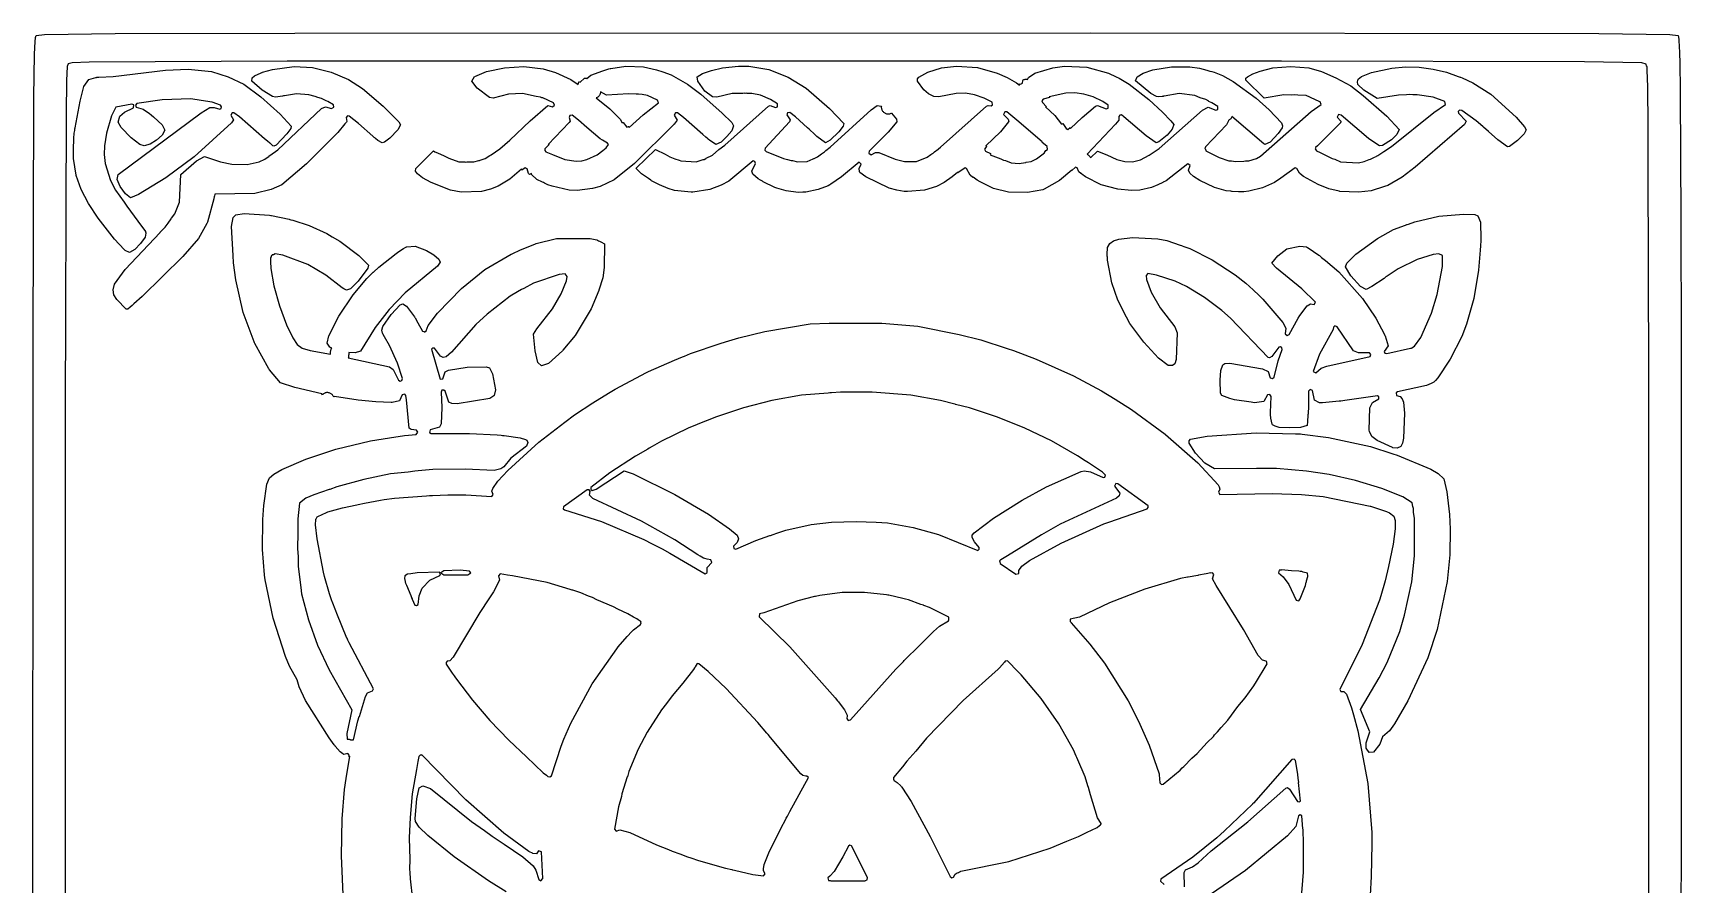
# Model space of a CAD drawing. Header units: millimetres. Extents: x 0 to 300, y 0 to 300.
# Drawn here: x 0.3 to 299.8, y 145.6 to 300.3 of the extents above; entities that cross this region are included whole.
import ezdxf

# ---------------------------------------------------------------- set-up
doc = ezdxf.new("R2010")
doc.units = ezdxf.units.MM
doc.layers.add('CUT', color=7, linetype='CONTINUOUS')

msp = doc.modelspace()

# ---------------------------------------------------------------- linework, layer by layer
at = {"layer": 'CUT'}
for points in [[(0.3201, 126.258), (0.3319, 242.6971), (0.4545, 288.6649), (0.5921, 296.3267), (0.68, 297.6301), (0.7474, 298.6301), (0.8022, 299.4434), (0.8038, 299.4669), (0.8819, 299.7842), (2.3942, 299.9655), (15.2675, 300.1473), (47.8754, 300.2382), (192.4522, 300.2685), (284.846, 300.1473), (297.7228, 299.9655), (299.2351, 299.7842), (299.3974, 299.1242), (299.3985, 299.0929), (299.4513, 297.6333), (299.4779, 296.8991), (299.4958, 296.404), (299.5467, 294.9972), (299.5508, 294.8818), (299.6418, 289.8171), (299.6427, 289.5477), (299.6432, 289.3887), (299.7215, 266.508), (299.7827, 243.5969), (299.7683, 48.3786)], [(293.9091, 56.0039), (293.9316, 184.0596), (293.9394, 203.4521), (293.9354, 205.1958), (293.9394, 228.0586), (293.9091, 241.8894), (293.9091, 245.0878), (293.8908, 250.2284), (293.8182, 283.3922), (293.7272, 290.4821), (293.62, 293.5085), (293.6049, 294.1454), (293.5135, 294.2566), (293.4281, 294.6135), (292.6515, 294.8196), (282.2407, 295.0303), (227.2096, 295.1515), (46.5131, 295.1212), (10.5239, 294.9395), (7.4175, 294.8177), (6.7393, 294.631), (6.5424, 294.1753), (6.4202, 291.6339), (6.3291, 285.6302), (6.1776, 231.6945), (6.2079, 47.8776)], [(56.7642, 142.3219), (56.3637, 150.7488), (56.5152, 157.457), (56.9432, 162.8022), (57.2143, 164.7673), (57.9222, 168.8489), (57.911, 168.8501), (57.8209, 168.7713), (57.7609, 168.7286), (57.8042, 169.0422), (57.5098, 169.3235), (56.7956, 169.1515), (56.607, 169.2432), (56.1603, 169.6049), (55.2373, 170.6853), (55.2326, 170.6908), (55.2135, 170.7132), (55.2087, 170.7189), (55.076, 170.8742), (54.1242, 172.157), (49.8705, 178.9648), (48.6881, 181.45), (48.3364, 182.6997), (46.943, 185.1858), (46.1927, 186.9613), (43.9449, 193.9501), (42.4965, 200.9074), (42.3781, 201.7346), (42.3694, 201.7952), (42.3674, 201.8094), (42.3657, 201.8207), (42.0307, 206.4091), (42.0909, 211.8509), (42.2449, 214.3943), (42.8369, 218.2972), (43.2999, 219.4143), (44.088, 220.1076), (45.5221, 220.9332), (49.9183, 222.7983), (55.3708, 224.6258), (61.6655, 226.1756), (65.0745, 226.7218), (67.8357, 227.1186), (69.9465, 227.3173), (70.2643, 227.7363), (70.0259, 228.0609), (69.034, 228.1896), (68.6489, 228.443), (68.2119, 233.6209), (68.0944, 234.4051), (67.8629, 234.6422), (67.4184, 234.5167), (66.9287, 233.4273), (65.5891, 233.1043), (65.4337, 233.0964), (62.6446, 233.2496), (59.407, 233.5431), (55.1005, 234.213), (54.9768, 234.1205), (54.9536, 234.1785), (54.8983, 234.2855), (54.8329, 234.3866), (54.7581, 234.481), (54.6746, 234.5677), (54.5831, 234.646), (54.4845, 234.7152), (54.3798, 234.7745), (54.2697, 234.8235), (54.1555, 234.8617), (54.0382, 234.8887), (53.9188, 234.9042), (53.7984, 234.9083), (53.6783, 234.9007), (53.5594, 234.8816), (53.4429, 234.8511), (53.3299, 234.8096), (53.2213, 234.7574), (53.1184, 234.695), (53.0219, 234.6229), (52.9328, 234.542), (52.9227, 234.5309), (52.7895, 234.6968), (47.9119, 235.8257), (45.2893, 236.7146), (43.3157, 239.052), (43.2671, 239.1278), (43.2555, 239.1458), (43.2333, 239.1805), (43.1976, 239.236), (40.6486, 243.8243), (40.5969, 243.9284), (40.5968, 243.9285), (40.5937, 243.9347), (40.5044, 244.1146), (38.4891, 249.44), (37.1829, 255.4001), (36.7763, 258.484), (36.6959, 259.8219), (36.4242, 265.0825), (36.7046, 266.7216), (37.1958, 267.2093), (38.7104, 267.4803), (43.3123, 267.1284), (43.5265, 267.098), (43.5275, 267.0979), (43.5322, 267.0972), (43.6336, 267.0828), (46.9031, 266.4122), (46.9806, 266.3895), (47.1856, 266.3291), (47.2016, 266.3245), (47.5296, 266.228), (50.5182, 265.258), (53.7236, 263.8183), (54.6973, 263.243), (56.0503, 262.4173), (59.5505, 259.8308), (61.2955, 258.0819), (61.167, 257.5396), (59.3939, 255.1577), (58.0301, 253.7679), (57.2815, 253.5468), (56.7788, 253.7507), (56.5032, 253.9389), (53.5409, 256.2521), (50.2583, 258.1776), (45.7477, 259.8586), (44.3135, 260.1154), (44.0017, 259.9635), (43.8976, 259.9738), (43.8884, 259.9627), (43.8059, 259.9691), (43.7363, 259.8341), (43.6079, 259.7715), (43.5817, 259.5952), (43.5731, 259.5849), (43.5752, 259.5514), (43.569, 259.5096), (43.4923, 259.3609), (43.4992, 259.0397), (43.4519, 258.7207), (43.5392, 257.4574), (44.11, 254.2951), (45.1093, 250.6916), (46.3681, 247.2442), (47.5384, 244.8402), (48.3393, 243.6235), (49.211, 242.9908), (50.6641, 242.57), (54.4132, 241.8861), (54.4052, 242.2941), (54.4085, 242.4098), (54.423, 242.5247), (54.4484, 242.6377), (54.4847, 242.7477), (54.5313, 242.8536), (54.588, 242.9546), (54.5984, 242.9695), (54.2649, 243.1636), (53.7889, 243.9), (54.0831, 245.2446), (55.9103, 248.8055), (58.5229, 252.6942), (60.985, 255.644), (62.1668, 256.7843), (62.1777, 256.7869), (63.19, 257.6933), (66.3123, 260.1903), (66.8238, 260.5712), (67.6672, 261.0929), (68.0979, 261.3212), (68.194, 261.3722), (68.2561, 261.4051), (68.2817, 261.4186), (69.7723, 261.5105), (71.8343, 260.7532), (73.1334, 259.9678), (74.0489, 259.1529), (74.296, 258.6328), (73.8177, 257.885), (67.9364, 253.0326), (65.0602, 250.0352), (62.5286, 246.7485), (59.8122, 242.4249), (58.8883, 242.1518), (57.7378, 242.1819), (57.7405, 242.1341), (57.7358, 242.0174), (57.7198, 241.9018), (57.6925, 241.7882), (57.6707, 241.7249), (57.6753, 241.6406), (57.6701, 241.523), (57.6535, 241.4063), (57.6255, 241.2919), (57.6032, 241.2288), (65.1157, 239.6124), (65.766, 239.1004), (66.76, 237.1847), (67.0665, 236.9908), (67.3748, 237.1051), (67.481, 237.4519), (66.5628, 240.2762), (65.1224, 243.4608), (64.2136, 245.0297), (63.9184, 245.6124), (63.9163, 245.6166), (63.859, 245.7297), (63.8534, 245.7407), (63.697, 246.2787), (63.9063, 246.9201), (65.4285, 249.0831), (67.0211, 250.8613), (67.5254, 251.0212), (68.1933, 250.6431), (69.6547, 248.6757), (69.7289, 248.5473), (69.7547, 248.5028), (69.757, 248.4986), (70.28, 247.5933), (71.1004, 246.098), (71.3562, 245.9989), (71.391, 245.9767), (71.4016, 245.9813), (71.5309, 245.9312), (71.7837, 246.1451), (72.1051, 247.0974), (73.8309, 249.3679), (78.1951, 253.8548), (82.4274, 257.2639), (87.242, 260.0633), (87.4232, 260.1574), (88.9082, 260.8299), (91.49, 261.9138), (91.7685, 262.012), (95.4415, 262.9046), (101.5744, 262.9026), (102.7588, 262.6748), (102.9129, 262.6), (103.0943, 262.5119), (103.2424, 262.44), (103.5127, 262.3088), (104.1659, 261.9535), (104.1762, 261.9378), (104.1796, 261.9326), (104.1808, 261.9308), (104.183, 261.9275), (104.117, 257.6604), (103.8415, 255.7512), (103.1691, 253.5177), (103.15, 253.4653), (101.7677, 250.1296), (98.8559, 245.2872), (96.6056, 242.5949), (96.514, 242.4918), (94.0033, 240.2051), (92.7046, 239.759), (92.05, 240.3646), (91.5474, 242.5147), (91.2959, 245.5261), (91.894, 246.525), (94.7218, 250.1301), (96.3139, 252.8603), (97.2554, 255.2083), (97.3706, 256.0119), (97.015, 256.4899), (95.9334, 256.3925), (91.2544, 254.8129), (89.535, 253.8488), (89.0778, 253.6366), (88.3695, 253.1953), (87.0422, 252.4511), (82.8243, 249.1947), (80.8066, 247.2666), (76.3892, 242.2436), (75.3975, 241.3878), (74.8778, 241.3055), (74.39, 241.5252), (73.2661, 242.9872), (72.9378, 243.0006), (72.7289, 242.7937), (74.3248, 237.3541), (74.7916, 237.4133), (75.2233, 238.6982), (75.839, 238.9624), (79.2427, 239.5091), (82.6951, 239.5931), (83.2765, 239.4089), (83.8253, 238.3282), (84.3578, 235.3928), (84.1017, 234.387), (84.0452, 234.3308), (84.0238, 234.3095), (84.0193, 234.305), (83.8976, 234.1838), (83.3542, 233.8246), (77.3834, 232.8485), (76.4032, 232.9153), (75.8718, 233.1932), (75.2004, 235.1922), (74.9686, 235.3814), (74.6382, 235.3307), (74.4668, 235.0045), (74.626, 232.2002), (74.5047, 229.2561), (74.5042, 229.25), (74.2199, 228.6337), (72.5005, 228.1644), (72.3833, 227.6492), (72.6992, 227.4538), (79.6636, 227.4806), (84.6838, 227.2167), (85.3685, 227.1542), (85.6522, 227.1283), (85.7059, 227.1234), (85.9641, 227.0998), (88.8299, 226.6819), (89.8236, 226.375), (90.0818, 226.2405), (90.2376, 225.8728), (90.0095, 225.1998), (87.1809, 222.9738), (85.8611, 221.4145), (85.3329, 221.0699), (84.1076, 220.7588), (78.8571, 221.0003), (72.9872, 220.9399), (70.2945, 220.6653), (69.7027, 220.636), (68.5003, 220.4823), (65.2644, 220.1523), (60.4484, 219.1288), (55.5076, 217.7647), (54.2439, 217.3309), (54.194, 217.3164), (54.1323, 217.2925), (51.3679, 216.3434), (49.9214, 215.7071), (48.7371, 214.846), (48.4504, 211.9698), (48.4543, 211.4116), (48.4507, 211.3887), (48.4335, 209.9817), (48.4201, 209.7607), (48.4277, 209.5096), (48.391, 206.5039), (48.498, 205.1085), (48.5106, 203.2848), (48.9902, 199.509), (48.9905, 199.5064), (48.9906, 199.5059), (49.1408, 198.3235), (50.3832, 193.6274), (52.0446, 189.0081), (54.1282, 184.5106), (58.2572, 177.2769), (57.3307, 172.9757), (57.4352, 171.9077), (57.5276, 171.9164), (57.6454, 171.916), (57.7626, 171.9039), (57.8781, 171.8805), (57.9907, 171.8458), (58.0373, 171.8263), (58.1023, 171.8349), (58.2208, 171.8389), (58.3392, 171.8312), (58.4562, 171.8118), (58.5574, 171.7846), (59.3721, 175.2389), (59.6201, 176.0435), (59.6254, 176.0459), (60.7551, 179.6981), (61.1314, 180.3362), (62.0297, 180.6903), (62.1893, 181.0587), (57.7917, 189.4218), (57.6766, 189.6617), (57.5617, 189.9011), (57.5562, 189.9125), (57.3848, 190.2695), (57.3805, 190.28), (55.562, 194.7786), (55.374, 195.2438), (54.6809, 196.9583), (54.6294, 197.0857), (54.2076, 198.3631), (53.3108, 201.4913), (53.0944, 202.2929), (51.9727, 208.326), (51.653, 210.903), (51.6678, 211.0763), (51.7174, 211.6563), (51.729, 211.7921), (51.7416, 211.9392), (51.7539, 211.9804), (51.9428, 212.3101), (52.0625, 212.4009), (53.6548, 213.1519), (53.9279, 213.2322), (56.5602, 213.9609), (59.1722, 214.5345), (59.4196, 214.581), (60.5559, 214.7946), (63.4478, 215.3382), (64.1358, 215.4676), (66.0088, 215.7525), (71.7999, 216.1785), (72.3972, 216.2003), (72.902, 216.2188), (75.6792, 216.3204), (75.9057, 216.3287), (75.918, 216.3291), (78.9967, 216.3291), (83.7154, 216.0499), (83.951, 216.3775), (83.728, 217.0182), (83.8896, 217.4893), (84.8193, 218.8135), (86.6185, 220.7329), (92.2436, 225.9044), (96.978, 229.5674), (98.7173, 230.8745), (102.0713, 233.0492), (104.879, 234.7797), (104.8791, 234.7797), (104.8885, 234.7855), (106.1107, 235.5389), (111.8008, 238.5836), (112.1707, 238.756), (116.8967, 240.8004), (117.6073, 241.0937), (118.358, 241.4035), (118.7202, 241.553), (119.8034, 242), (125.1717, 243.8481), (125.1734, 243.8486), (125.2062, 243.858), (126.1804, 244.138), (128.6062, 244.835), (133.3144, 246.013), (141.5579, 247.3849), (144.9819, 247.5367), (154.5877, 247.5105), (161.1096, 246.9956), (168.6239, 245.486), (172.5534, 244.4714), (177.3243, 242.9399), (178.5033, 242.5553), (182.6092, 240.9579), (189.3626, 237.9423), (194.4557, 235.216), (196.9483, 233.6931), (199.9015, 231.827), (206.0365, 227.359), (206.1108, 227.3025), (211.9873, 222.1233), (215.6907, 218.139), (215.8646, 217.7639), (215.8647, 217.7638), (215.8651, 217.7626), (215.8662, 217.7594), (216.004, 217.3782), (215.7453, 216.8018), (215.9885, 216.4134), (225.4884, 216.6017), (230.8325, 216.4194), (234.7769, 216.0553), (243.3186, 214.2623), (243.323, 214.261), (243.3285, 214.2594), (243.337, 214.257), (243.3618, 214.2497), (246.2907, 213.3093), (246.8053, 213.067), (247.5857, 212.4426), (247.8128, 211.675), (247.8131, 210.1598), (247.5007, 207.3485), (246.6488, 203.3157), (246.0057, 200.6884), (245.2319, 197.9488), (244.964, 197.198), (241.8603, 189.1642), (237.7792, 180.9745), (237.9779, 180.5943), (238.4337, 180.6214), (238.5093, 180.5957), (238.9783, 180.1109), (238.9817, 180.1039), (239.8851, 177.6543), (240.2884, 176.3662), (241.0538, 173.4252), (242.8747, 163.8531), (243.6009, 154.9712), (243.6239, 153.2547), (243.6283, 152.9288), (243.4797, 146.9664), (243.291, 143.6048)], [(86.2895, 144.1781), (83.088, 146.1905), (76.8801, 150.5209), (72.0496, 154.4389), (70.5019, 155.957), (69.8404, 156.9962), (69.7582, 157.534), (70.062, 161.0828), (70.4793, 163.0655), (71.1767, 163.4488), (72.5801, 162.9528), (80.0074, 156.9806), (82.3638, 155.3533), (83.7305, 154.3173), (85.9467, 152.8789), (89.3135, 150.5538), (91.1914, 148.917), (91.712, 148.0961), (92.2547, 146.4093), (92.5987, 146.2117), (92.9839, 146.5992), (92.7101, 151.4636), (92.2053, 151.6158), (91.7986, 151.1115), (91.1772, 151.1807), (91.1127, 151.1997), (90.5518, 151.445), (90.3992, 151.5449), (85.851, 154.8453), (79.001, 160.8796), (70.9737, 169.0642), (70.8666, 169.0177), (70.6881, 169.0473), (70.508, 168.8619), (70.4743, 168.8473), (70.4692, 168.822), (70.4362, 168.788), (70.2757, 167.8574), (69.9916, 166.441), (69.2355, 161.992), (68.8437, 157.7048), (68.6931, 153.9824), (68.7723, 150.0676), (68.7537, 148.3331), (68.8204, 147.6952), (68.8436, 146.5461), (69.7184, 139.0499)], [(209.5708, 145.125), (209.4848, 147.6858), (209.7113, 148.1882), (210.9865, 148.7595), (212.0213, 149.474), (214.4305, 151.6668), (221.0759, 156.9171), (227.9439, 163.0519), (228.2536, 163.1333), (228.6194, 162.8225), (230.069, 160.6197), (230.3839, 160.5169), (230.6422, 160.6624), (230.2849, 164.0678), (230.3137, 164.1234), (230.2118, 164.7644), (230.1245, 165.5958), (229.7025, 168.0388), (229.5155, 168.276), (229.0505, 168.2103), (222.0938, 160.3286), (221.9385, 160.1601), (221.919, 160.1398), (216.851, 155.2981), (215.4533, 154.0266), (211.0508, 150.4878), (205.2353, 146.5184), (205.1955, 146.1164), (205.8801, 145.5215)], [(230.7607, 142.4956), (231.1814, 147.7861), (231.2122, 153.7415), (231.1418, 154.7334), (231.1265, 155.5273), (231.0786, 155.6251), (230.9084, 158.0218), (230.5678, 158.1696), (230.2778, 157.9984), (229.8091, 156.0627), (228.3022, 154.3689), (220.6313, 148.0667), (214.4488, 143.8541)]]:
    msp.add_lwpolyline(points, dxfattribs=at)
for points in [[(30.9, 288.0012), (29.0337, 288.3036), (23.8158, 288.1229), (19.1744, 287.4532), (18.9559, 287.1542), (19.0857, 286.8074), (20.3331, 286.4282), (21.5172, 285.623), (21.7705, 285.409), (21.8543, 285.3383), (22.2157, 285.033), (22.3055, 284.9571), (23.7826, 283.5712), (24.296, 282.5744), (23.7894, 281.675), (22.7679, 280.8055), (21.606, 280.0525), (20.533, 279.7273), (19.7177, 280.0135), (18.1848, 281.2109), (16.3354, 283.0903), (15.8261, 284.0331), (16.1226, 285.1169), (16.9291, 285.8802), (18.5967, 286.6439), (18.6732, 287.1885), (18.3035, 287.3404), (15.3822, 286.8001), (14.5811, 285.2066), (13.6556, 282.0609), (13.2974, 279.7731), (13.2397, 278.1575), (13.4234, 276.5557), (14.4237, 273.4391), (15.3403, 271.6955), (16.8954, 269.5291), (16.8958, 269.4898), (17.3503, 268.8174), (19.368, 266.0845), (20.7388, 264.1749), (20.7738, 264.0953), (20.7973, 264.0417), (20.805, 264.0242), (20.8564, 263.9071), (20.698, 263.1416), (19.8838, 262.0118), (18.8502, 260.9199), (17.8683, 260.3643), (17.1001, 260.7139), (16.8749, 260.894), (15.115, 262.7961), (12.1693, 266.5912), (10.3818, 269.3056), (9.0896, 271.83), (8.1891, 274.3683), (8.1816, 274.4103), (7.7034, 277.4641), (7.6569, 278.4974), (7.6595, 278.5748), (7.6625, 278.6639), (7.676, 279.0645), (7.7441, 281.0887), (7.8323, 282.038), (7.9024, 282.5526), (7.9219, 282.696), (7.9455, 282.8687), (7.9691, 283.0419), (8.8853, 287.8982), (9.5922, 290.5629), (10.4841, 291.8363), (11.767, 292.1943), (11.8408, 292.2027), (11.9028, 292.2097), (12.1052, 292.2325), (12.275, 292.2517), (14.8764, 292.3577), (24.3815, 293.5121), (28.5303, 293.6852), (32.7535, 293.2364), (35.8173, 292.3199), (38.6064, 290.986), (41.736, 288.646), (45.2368, 285.4803), (47.2303, 283.3562), (47.1532, 282.9308), (46.4619, 281.9235), (44.4819, 279.8566), (44.0738, 279.698), (43.9196, 279.7853), (43.4646, 280.1576), (43.343, 280.2571), (42.9283, 280.5964), (42.3704, 281.0529), (37.8499, 285.0041), (36.8292, 285.7392), (36.4985, 285.7682), (36.2548, 285.3069), (36.7831, 284.5069), (36.412, 283.9328), (29.5909, 277.7794), (24.4787, 273.9448), (19.4702, 270.9091), (18.048, 270.3075), (17.1051, 271.0502), (16.1657, 272.3755), (15.641, 273.6534), (15.7837, 274.5343), (30.8873, 285.7825), (32.4421, 286.7193), (33.2273, 286.7225), (34.2497, 286.4098), (34.513, 286.5428), (34.6037, 286.8597), (34.3859, 287.1508), (32.8918, 287.6784), (30.9079, 287.9999), (30.9042, 288.001)], [(53.4685, 286.8432), (54.5908, 286.5181), (54.9919, 286.7569), (54.9054, 287.1836), (53.8853, 287.7879), (53.5921, 287.9083), (53.5914, 287.9099), (52.7742, 288.3547), (52.0538, 288.5396), (51.5956, 288.7277), (50.4278, 289.0062), (48.2253, 289.2103), (46.0415, 288.8651), (45.8457, 288.8542), (45.6773, 288.8076), (44.4091, 288.6071), (43.8434, 288.7189), (41.9566, 289.8952), (40.079, 291.5004), (40.1483, 292.1002), (40.5764, 292.4738), (41.7561, 293.0258), (41.8853, 293.0767), (41.9444, 293.0999), (41.9772, 293.1129), (42.021, 293.1301), (43.8469, 293.6538), (47.7609, 294.1763), (51.1333, 293.9652), (54.5038, 293.141), (57.6561, 291.7973), (60.1748, 290.1728), (63.9825, 286.9457), (66.8049, 284.1194), (67.0853, 283.5551), (66.6399, 282.6765), (65.1758, 281.1262), (64.2214, 280.4212), (63.7873, 280.3056), (62.9847, 280.7014), (62.5596, 281.076), (62.4383, 281.1828), (62.3448, 281.2653), (62.0532, 281.5223), (59.4729, 283.8337), (57.7919, 285.1629), (57.4589, 285.198), (57.2027, 284.8874), (57.3481, 284.1961), (57.3403, 284.1859), (57.3229, 284.1636), (57.2624, 284.0859), (57.0047, 283.7546), (55.7227, 282.1832), (50.0473, 276.5083), (45.5663, 272.6835), (43.6313, 271.7958), (40.641, 271.0941), (33.3966, 270.9855), (33.2993, 270.6163), (33.2303, 270.5266), (33.1768, 270.1516), (32.0537, 265.8921), (31.9358, 265.6146), (30.4253, 262.916), (27.5378, 259.6348), (20.1546, 252.3711), (18.6351, 251.0169), (18.3425, 250.7561), (18.0093, 250.4591), (17.5543, 250.0536), (17.2432, 250.0976), (15.5713, 251.8244), (15.0221, 252.6931), (14.8796, 253.615), (15.1349, 254.6164), (17.1042, 257.308), (23.4342, 264.0358), (23.4365, 264.0378), (23.4403, 264.0422), (24.3441, 265.0029), (24.8577, 265.7097), (25.4364, 266.4604), (25.5205, 266.6217), (26.0725, 267.3814), (26.9177, 269.5316), (27.1984, 274.5547), (30.0285, 277.0485), (31.5009, 277.8401), (34.3775, 276.8618), (36.4535, 276.4484), (39.2519, 276.393), (41.4062, 276.844), (42.4361, 277.3198), (43.2125, 277.8932), (43.2579, 277.9186), (43.3681, 278.008), (44.7906, 279.0584), (52.7605, 286.5366)], [(73.0773, 278.8206), (73.3612, 278.6952), (73.4993, 278.6343), (73.9311, 278.4436), (74.9358, 278), (75.8892, 277.515), (77.7164, 276.8697), (78.6631, 276.8619), (78.753, 276.843), (78.7658, 276.843), (78.8849, 276.8139), (79.1442, 276.8443), (79.783, 276.8464), (79.8097, 276.8525), (80.452, 276.8472), (81.3531, 277.1027), (81.4724, 277.1166), (81.5786, 277.1666), (82.5106, 277.4308), (83.3384, 277.9948), (83.4461, 278.0455), (83.5613, 278.1466), (85.1277, 279.2138), (86.9429, 280.7857), (90.6498, 284.2742), (93.8464, 287.0898), (94.709, 286.8543), (95.0924, 287.1737), (94.917, 287.5741), (92.9617, 288.4738), (92.8028, 288.5066), (92.562, 288.6171), (91.7317, 288.7277), (89.2508, 289.2397), (86.7372, 289.1196), (83.9149, 288.3973), (83.3038, 288.5348), (81.0419, 290.2636), (80.0619, 291.5239), (80.5343, 292.3318), (80.5606, 292.3505), (80.5847, 292.3675), (80.5873, 292.3694), (80.5881, 292.37), (82.7463, 293.2649), (86.0126, 293.9043), (89.5251, 294.1468), (92.9997, 293.7509), (95.2691, 293.1086), (98.0449, 291.7843), (99.4045, 290.9092), (99.4077, 290.9719), (99.425, 291.0873), (99.4534, 291.2005), (99.4926, 291.3104), (99.5174, 291.3628), (99.5702, 291.3986), (99.778, 291.3127), (100.545, 292.0495), (100.5876, 292.0521), (100.7042, 292.0478), (100.8199, 292.0322), (100.9334, 292.0054), (100.9531, 291.9987), (101.6851, 292.6172), (103.8546, 293.4037), (104.9747, 293.7259), (105.1892, 293.7875), (105.2708, 293.811), (105.2973, 293.8186), (108.0633, 294.2065), (111.2513, 294.0865), (113.6114, 293.5566), (114.7793, 293.2326), (116.3144, 292.6491), (119.2573, 290.966), (121.6507, 289.1565), (125.5741, 285.7186), (127.2933, 283.9694), (127.6245, 283.4162), (127.2955, 282.4905), (126.3952, 281.4319), (125.3462, 280.4524), (124.4054, 280.0108), (124.3808, 280.025), (124.3768, 280.0272), (124.3574, 280.0384), (124.3192, 280.0603), (123.3092, 280.7321), (122.9963, 280.997), (122.8517, 281.1195), (122.5735, 281.355), (122.0237, 281.8206), (118.4957, 284.9303), (117.4145, 285.7462), (117.0503, 285.7694), (116.8295, 285.3304), (117.3892, 284.4199), (117.0376, 283.9179), (116.8017, 283.6695), (116.7994, 283.6671), (116.7877, 283.6547), (116.6937, 283.5557), (109.5937, 276.5698), (105.9056, 273.5652), (103.3634, 272.3545), (102.001, 271.9794), (99.1753, 271.6376), (97.7522, 271.727), (94.6508, 272.3984), (93.9044, 272.6783), (93.246, 272.9967), (93.0983, 273.0682), (92.9279, 273.1506), (91.9011, 273.6472), (90.9279, 274.5486), (90.9107, 274.7142), (90.8855, 274.6984), (90.7817, 274.6466), (90.6734, 274.605), (90.5616, 274.5741), (90.5353, 274.5695), (90.3877, 274.705), (90.1074, 275.5768), (89.7561, 275.7804), (89.1735, 275.328), (89.1675, 275.3426), (89.134, 275.4536), (89.1188, 275.5294), (86.9559, 273.6894), (84.8658, 272.4169), (83.4679, 271.8833), (81.8329, 271.4565), (81.8281, 271.4556), (81.8243, 271.4549), (81.8228, 271.4546), (81.8223, 271.4545), (78.1427, 271.3637), (76.194, 271.6809), (72.6866, 273.0855), (71.8868, 273.5088), (71.1149, 273.9262), (70.1714, 274.6505), (69.8261, 275.1244), (69.8968, 275.629)], [(164.4897, 272.3573), (162.2961, 271.6984), (159.2502, 271.4565), (158.6125, 271.4556), (157.3028, 271.6761), (155.9173, 272.0766), (151.668, 274.0967), (150.5926, 274.9285), (150.5023, 275.0619), (150.4571, 275.6071), (150.8149, 276.4312), (150.4271, 276.8147), (147.2419, 274.1002), (145.3241, 272.7815), (145.1217, 272.6708), (145.0431, 272.6277), (144.9792, 272.5927), (144.7981, 272.4936), (143.0042, 271.7909), (140.7576, 271.3541), (140.5834, 271.3478), (140.4718, 271.3438), (140.2916, 271.3373), (140.1866, 271.3335), (139.3819, 271.3045), (137.1922, 271.5887), (135.4887, 272.0686), (135.1199, 272.205), (133.0289, 273.2425), (132.8684, 273.3327), (132.7777, 273.3837), (132.5307, 273.5224), (132.0993, 273.7649), (131.1242, 274.6348), (130.9243, 275.1311), (131.5837, 276.5646), (131.4991, 276.8831), (131.2007, 277.0231), (126.7561, 273.3419), (125.3789, 272.5907), (123.3151, 271.8228), (120.2027, 271.329), (120.1921, 271.3284), (120.1645, 271.3269), (120.0915, 271.3229), (119.9404, 271.3145), (116.9018, 271.6468), (115.7583, 272.0139), (114.1934, 272.6825), (112.9793, 273.2445), (112.9573, 273.2577), (112.9546, 273.2592), (112.9519, 273.2609), (112.9491, 273.2625), (112.7396, 273.4015), (112.631, 273.4754), (112.6103, 273.4895), (112.1475, 273.8042), (110.8792, 274.6668), (110.0949, 275.4417), (110.0939, 275.4431), (110.0927, 275.4448), (110.0651, 275.4841), (109.9227, 275.6864), (113.4522, 279.0655), (115.1815, 278.2403), (116.0697, 277.7276), (116.9441, 277.4158), (117.7107, 277.1356), (117.7395, 277.1321), (118.0577, 277.0186), (120.8121, 276.8402), (122.0708, 277.2524), (122.3177, 277.2983), (122.4882, 277.3891), (122.5727, 277.4168), (122.6668, 277.4843), (123.7973, 278.0867), (124.9297, 279.1074), (126.0079, 279.8807), (133.9588, 286.9509), (134.2827, 287.0858), (135.265, 286.7193), (135.6182, 286.8274), (135.6134, 287.3811), (134.3122, 288.1511), (132.511, 288.9472), (130.9322, 289.2703), (130.0918, 289.2715), (129.9104, 289.3038), (129.7088, 289.2928), (129.6624, 289.3014), (129.3137, 289.2726), (127.3782, 289.2754), (124.5637, 288.612), (123.7697, 288.6715), (122.407, 289.6878), (121.1293, 291.4849), (121.038, 292.269), (121.9837, 292.8981), (123.6411, 293.4215), (125.5843, 293.9292), (128.5166, 294.2367), (130.3955, 294.2053), (134.0033, 293.599), (137.5295, 292.2391), (140.8057, 290.2142), (145.0561, 286.5397), (147.6658, 283.7967), (147.5414, 283.3151), (146.7462, 282.328), (145.1703, 280.8129), (144.3293, 280.306), (142.7736, 281.472), (142.3811, 281.8278), (141.3684, 282.7847), (141.0379, 283.0457), (138.8556, 285.0243), (137.8294, 285.81), (137.3989, 285.7549), (137.2755, 285.3727), (137.9173, 284.5057), (137.8125, 284.1301), (133.3937, 279.3203), (133.3096, 278.9926), (133.5486, 278.7064), (136.6871, 277.4643), (137.4423, 277.2816), (138.0822, 277.0864), (138.3429, 277.0638), (139.2567, 276.8428), (141.0106, 276.9324), (142.0808, 277.4004), (142.1856, 277.435), (142.2474, 277.4733), (142.846, 277.7351), (143.6254, 278.328), (144.1292, 278.6404), (144.4004, 278.9174), (145.1986, 279.5246), (152.6019, 286.2892), (153.725, 287.0661), (154.4689, 286.9425), (154.4733, 286.9455), (154.4659, 286.87), (154.466, 286.7467), (154.4783, 286.6239), (154.5026, 286.503), (154.5388, 286.385), (154.5863, 286.2712), (154.6449, 286.1627), (154.7139, 286.0604), (154.7926, 285.9654), (154.8803, 285.8787), (154.9761, 285.801), (155.0791, 285.7331), (155.1883, 285.6757), (155.3026, 285.6294), (155.4209, 285.5946), (155.5421, 285.5715), (155.6649, 285.5606), (155.7883, 285.5618), (155.9109, 285.5751), (156.0316, 285.6005), (156.1493, 285.6377), (156.2626, 285.6862), (156.3178, 285.7166), (156.3034, 285.6668), (157.2374, 284.5916), (157.297, 284.098), (155.6928, 282.214), (152.2727, 278.761), (152.1989, 278.4058), (152.5983, 278.1239), (153.4236, 278.5626), (154.0195, 278.5341), (156.9593, 277.3234), (158.6906, 276.9011), (159.6122, 276.9124), (159.6617, 276.908), (159.7097, 276.9136), (160.8673, 276.9277), (162.8189, 277.707), (163.4415, 278.1689), (163.4818, 278.1909), (163.6223, 278.2943), (163.8862, 278.421), (164.1303, 278.6679), (164.8195, 279.1748), (164.8381, 279.205), (165.2341, 279.4989), (173.5812, 286.9393), (173.8663, 287.0859), (174.4341, 286.9999), (174.6912, 287.2054), (174.5861, 287.6829), (173.1564, 288.4399), (171.4314, 289.0343), (169.7745, 289.2974), (168.0784, 289.2719), (164.9478, 288.6706), (164.0132, 288.7108), (163.0576, 289.2024), (162.1943, 289.9294), (161.0147, 291.528), (161.0144, 291.9217), (161.2661, 292.2574), (162.9039, 293.1678), (165.391, 293.9026), (168.1182, 294.2361), (171.9353, 293.9877), (175.5363, 292.9891), (177.3219, 292.1758), (179.0353, 291.1946), (179.5496, 290.8087), (179.5577, 290.8733), (179.5834, 290.987), (179.5967, 291.027), (179.7585, 290.9417), (180.1163, 291.1364), (180.1694, 291.6573), (180.2371, 291.7551), (180.2446, 291.759), (180.353, 291.8018), (180.4651, 291.834), (180.5797, 291.8551), (180.6959, 291.865), (180.8124, 291.8636), (180.9283, 291.8509), (181.0395, 291.8276), (181.1977, 292.1888), (182.3568, 292.9554), (185.6637, 293.9262), (187.7639, 294.208), (191.8416, 294.0492), (195.7202, 292.9886), (197.1621, 292.3148), (197.6823, 292.0688), (199.5241, 290.9794), (203.0977, 288.1628), (205.5551, 285.8983), (207.0983, 284.308), (207.628, 283.6429), (207.3031, 282.8053), (206.403, 281.7133), (204.915, 280.4685), (204.4165, 280.3067), (202.6033, 281.554), (198.5545, 285.053), (198.1194, 285.3646), (197.8217, 285.3549), (197.6059, 285.1015), (197.6093, 284.4186), (197.0002, 283.673), (191.8586, 278.2153), (191.9328, 278.1721), (192.0291, 278.1024), (192.1925, 277.9714), (192.2805, 277.8934), (192.3605, 277.8072), (192.4317, 277.7136), (192.4933, 277.6134), (192.5066, 277.5861), (193.7477, 278.8155), (195.4586, 278.1253), (197.2834, 277.2984), (198.7095, 276.9163), (200.1384, 276.877), (201.5593, 277.2285), (203.1542, 278.0425), (204.9433, 279.2963), (212.8328, 286.241), (213.876, 286.7832), (215.2263, 286.2633), (215.6136, 286.3729), (215.6205, 286.8986), (214.5202, 287.5908), (213.981, 287.8177), (213.9621, 287.8713), (213.4373, 288.1788), (212.4262, 288.4721), (211.429, 288.8918), (208.5839, 289.24), (205.8518, 288.7669), (205.715, 288.7514), (205.6657, 288.7458), (205.4822, 288.725), (204.7708, 288.6444), (204.4975, 288.7017), (203.4391, 289.291), (200.683, 291.5542), (200.9386, 292.2955), (202.0507, 292.9845), (203.8133, 293.5691), (207.2045, 294.0867), (210.539, 294.0869), (212.2598, 293.8576), (213.6426, 293.4818), (214.1858, 293.3342), (214.5247, 293.2422), (214.9481, 293.1271), (216.4691, 292.5119), (218.4281, 291.4684), (222.5787, 288.4082), (224.9693, 286.3235), (227.192, 283.9179), (227.3881, 283.4137), (227.2937, 283.0118), (226.5933, 281.9669), (225.099, 280.4409), (224.1567, 280.0151), (223.9916, 280.1277), (218.1672, 285.0932), (218.1322, 284.9953), (218.0818, 284.8886), (218.0212, 284.7874), (217.951, 284.6927), (217.8718, 284.6053), (217.7843, 284.5261), (217.6896, 284.4559), (217.5884, 284.3953), (217.5325, 284.3689), (217.5701, 284.3202), (217.217, 283.6024), (213.372, 279.5499), (213.3282, 279.4162), (213.3076, 279.3943), (213.3125, 279.3682), (213.2787, 279.2651), (213.3568, 279.1291), (213.4072, 278.8576), (214.9184, 278.1478), (215.8376, 277.6316), (217.5912, 277.0267), (218.0894, 277.0266), (218.8327, 276.9352), (220.3644, 276.968), (220.6461, 277.0258), (221.2685, 277.0256), (222.632, 277.4478), (223.3726, 277.8858), (232.5834, 285.9711), (234.3652, 287.2555), (234.1968, 287.7515), (234.1595, 287.7681), (234.1597, 287.77), (232.4316, 288.5598), (232.3519, 288.5731), (231.6495, 288.8859), (230.1469, 288.9404), (229.607, 289.0303), (228.9204, 288.9848), (227.6321, 289.0315), (224.0456, 288.438), (220.683, 291.7058), (220.7209, 292.0337), (221.0029, 292.3002), (221.9901, 292.8331), (223.2822, 293.3538), (225.5974, 293.9354), (228.8573, 294.1471), (232.1445, 293.928), (234.43, 293.2873), (237.082, 292.1298), (239.7676, 290.6355), (242.0069, 288.9202), (246.2982, 285.1461), (248.5736, 282.7081), (248.1417, 281.789), (247.1458, 280.854), (245.5606, 279.8176), (244.9926, 279.7676), (244.507, 280.0438), (243.0193, 281.1058), (238.0292, 285.3101), (237.518, 285.4208), (237.3179, 284.9646), (237.9611, 284.2338), (237.96, 284.0332), (237.9231, 283.9777), (237.9121, 283.961), (237.9109, 283.9593), (237.8998, 283.9425), (233.7125, 279.7659), (233.3666, 279.4442), (233.3865, 279.3576), (233.3195, 279.1821), (233.5144, 278.8728), (234.2142, 278.5474), (236.3679, 277.4583), (236.8777, 277.3091), (237.8821, 276.842), (241.1558, 276.6967), (242.2192, 276.8793), (243.1022, 277.2565), (243.3736, 277.3264), (244.0879, 277.6776), (244.3637, 277.7954), (244.4693, 277.8652), (244.6865, 277.972), (245.7877, 278.7268), (245.794, 278.7398), (247.1808, 279.6554), (254.8382, 285.7996), (257.0042, 287.2904), (256.8442, 287.8156), (254.7446, 288.608), (251.8461, 289.0296), (251.3182, 289.0206), (251.247, 289.0303), (251.0469, 289.0197), (250.5124, 289.0896), (249.9221, 288.9968), (248.4586, 288.972), (244.5638, 288.3451), (242.151, 289.8859), (241.0785, 290.884), (240.9708, 291.4082), (241.1315, 291.8515), (241.7049, 292.3435), (243.5253, 293.0811), (247.2199, 293.8989), (249.7096, 294.0864), (252.2181, 294.0228), (254.7217, 293.685), (257.1577, 293.1136), (259.294, 292.3831), (259.6645, 292.2302), (259.7148, 292.2095), (259.7221, 292.2065), (260.0149, 292.0857), (261.9594, 291.1751), (265.1989, 289.1542), (269.838, 284.9395), (271.3676, 283.1977), (271.6313, 282.6452), (271.2752, 281.9481), (270.0855, 280.7277), (268.6072, 279.6163), (268.2737, 279.5842), (266.5049, 280.8324), (264.7901, 282.347), (263.9124, 283.1493), (263.745, 283.2701), (262.5839, 284.2956), (259.9259, 286.1771), (259.5312, 286.2476), (259.2963, 286.0137), (259.3262, 285.6835), (260.712, 284.2454), (260.4556, 283.613), (251.467, 275.8983), (249.1372, 274.091), (246.5249, 272.5719), (245.9219, 272.3364), (243.5078, 271.583), (241.2015, 271.3344), (237.7759, 271.4825), (237.6843, 271.4914), (235.7956, 271.9556), (233.8725, 272.75), (231.2054, 274.1742), (230.9269, 274.3811), (230.4799, 274.7867), (229.9697, 275.6118), (229.6668, 275.7474), (227.0433, 273.8596), (225.9238, 273.0829), (223.7434, 272.1062), (221.2293, 271.4906), (220.3691, 271.4073), (219.9481, 271.4035), (219.9198, 271.4032), (219.8355, 271.4025), (219.805, 271.4022), (219.538, 271.3998), (219.3971, 271.3985), (218.2276, 271.4693), (218.2101, 271.4715), (218.1569, 271.4783), (217.9852, 271.5001), (217.1466, 271.6068), (215.0364, 272.1987), (212.3575, 273.4542), (211.2246, 274.2035), (210.5109, 274.8065), (210.3038, 275.3436), (210.5919, 276.1572), (210.1909, 276.4852), (206.2173, 273.4206), (205.666, 273.1347), (205.6631, 273.1332), (205.6271, 273.1145), (204.7312, 272.65), (203.5519, 272.1935), (201.4143, 271.7083), (199.9095, 271.6667), (197.4277, 271.8562), (194.4177, 272.6466), (191.5586, 274.1104), (190.8882, 274.632), (190.8254, 274.7461), (190.7447, 274.7044), (190.7351, 274.7006), (190.3749, 275.0248), (190.0687, 275.7728), (189.757, 275.8866), (189.0785, 275.2978), (189.0729, 275.3084), (186.857, 273.4726), (186.8397, 273.4605), (186.8382, 273.4594), (186.8321, 273.4552), (186.8205, 273.4472), (184.0834, 271.8782), (183.8365, 271.7807), (181.0595, 271.2749), (177.5936, 271.3068), (174.8413, 271.9801), (172.4265, 273.2249), (171.9145, 273.5162), (171.182, 274.0443), (171.1202, 274.0272), (170.6177, 274.4473), (169.9422, 275.6083), (169.6758, 275.7528), (168.3708, 274.8349), (168.3434, 274.9157), (168.3419, 274.9213), (167.3478, 274.1155), (165.8605, 273.0695)], [(103.3276, 289.0542), (103.2709, 288.953), (103.2047, 288.8578), (103.1295, 288.7694), (103.0462, 288.6886), (102.9555, 288.6163), (102.8582, 288.5531), (102.7553, 288.4996), (102.684, 288.4709), (105.1316, 286.4933), (107.0734, 284.5192), (107.3061, 284.0016), (107.3147, 284.0033), (107.4315, 284.0153), (107.549, 284.0157), (107.5565, 284.015), (108.2533, 283.1694), (108.5467, 283.2422), (108.5976, 283.2872), (108.6219, 283.2297), (108.6569, 283.1176), (108.6664, 283.0716), (111.2195, 285.395), (113.9757, 287.5681), (113.803, 288.0827), (111.982, 288.8818), (111.0446, 289.0948), (110.3495, 289.1273), (110.1994, 289.1528), (109.9338, 289.1467), (108.5318, 289.2121), (104.5045, 288.9509), (103.4525, 289.5757), (103.4504, 289.4988), (103.436, 289.3837), (103.4106, 289.2706), (103.3743, 289.1604)], [(193.3647, 286.9589), (193.7266, 287.0838), (195.3022, 286.4979), (195.6867, 286.6036), (195.7045, 287.1245), (194.7034, 287.8007), (192.9511, 288.6491), (191.2545, 289.1596), (189.6549, 289.3619), (187.9926, 289.3025), (184.959, 288.6343), (185.0011, 288.571), (185.0127, 288.5492), (183.8863, 288.2292), (183.641, 287.957), (183.7299, 287.6014), (184.4849, 286.8727), (184.38, 286.8287), (184.332, 286.8139), (186.0184, 285.2742), (187.2138, 283.7198), (187.2222, 283.7236), (187.3333, 283.7606), (187.4474, 283.7867), (187.4513, 283.7872), (188.087, 282.8834), (188.3842, 282.7452), (188.7559, 283.0838), (188.7714, 283.0499), (188.8095, 282.9391), (188.822, 282.8863), (190.9439, 284.9075)], [(97.8992, 285.2614), (97.7434, 284.9233), (97.9342, 284.2576), (97.772, 283.993), (93.9152, 280.0168), (93.953, 280.008), (94.0646, 279.9701), (94.0858, 279.9605), (93.3483, 279.2021), (93.3096, 278.8783), (93.4966, 278.6543), (94.6994, 278.198), (94.7051, 278.1533), (96.9594, 277.2555), (99.0344, 276.9978), (100.0571, 277.06), (100.9728, 277.2443), (102.8199, 278.1024), (103.853, 278.8882), (103.8603, 278.8918), (103.8641, 278.8966), (104.4923, 279.3744), (104.4505, 279.3916), (104.8962, 279.974), (104.7336, 280.2706), (103.7829, 280.8155), (103.3852, 281.0434), (100.9521, 283.0829), (99.436, 284.4448), (98.3032, 285.2996)], [(176.6697, 277.1695), (177.0103, 277.0919), (178.065, 276.6847), (179.5324, 276.5436), (180.6885, 276.751), (180.724, 276.7528), (180.7659, 276.7649), (181.7097, 276.9343), (182.676, 277.3791), (184.1203, 278.4874), (184.1165, 278.4886), (184.0653, 278.5098), (184.148, 278.563), (184.3883, 278.8902), (184.6867, 279.1172), (184.631, 279.6477), (183.6585, 280.4503), (183.6936, 280.4871), (183.7031, 280.4962), (179.0673, 284.4492), (177.2515, 285.9046), (176.89, 285.9392), (176.6739, 285.4381), (177.4982, 284.5791), (177.6103, 284.1924), (177.6014, 284.1777), (177.5859, 284.1519), (177.5562, 284.1026), (177.367, 283.7891), (176.1237, 282.3135), (176.1212, 282.3108), (176.119, 282.3084), (176.1169, 282.3061), (176.1038, 282.2919), (173.4759, 279.7271), (173.4843, 279.7251), (173.597, 279.6864), (173.6517, 279.6613), (173.4645, 279.4743), (173.4674, 279.4273), (173.2073, 279.1446), (173.4095, 278.8009), (174.3286, 278.3409), (174.3273, 278.3324), (174.2977, 278.2169), (174.2729, 278.1489), (176.1978, 277.4056)], [(208.7547, 261.7186), (209.0446, 261.6152), (209.1655, 261.5721), (209.4165, 261.4827), (210.5174, 261.0902), (214.5776, 259.0338), (218.767, 256.3122), (220.6864, 254.8184), (222.0291, 253.5812), (223.1201, 252.5665), (223.7837, 251.8703), (227.4506, 247.6215), (227.9929, 246.6049), (227.8574, 245.5765), (228.2173, 245.2913), (228.5664, 245.4785), (230.2227, 248.465), (230.4929, 248.9024), (231.8314, 250.6717), (232.4412, 251.0214), (233.1136, 250.9164), (233.3447, 251.3526), (230.8915, 253.7777), (226.3052, 257.5145), (225.4583, 258.459), (226.5438, 259.7499), (228.1249, 261.0682), (230.5356, 261.5381), (231.7452, 261.3818), (231.8985, 261.2935), (231.9725, 261.2508), (231.9912, 261.2401), (232.0417, 261.2109), (233.9654, 259.8935), (234.0641, 259.8142), (234.4093, 259.5368), (234.4825, 259.4779), (235.1524, 258.9395), (237.617, 256.8565), (241.9303, 252.0235), (244.2959, 248.4446), (245.8895, 245.4822), (245.9761, 245.3124), (245.979, 245.3067), (245.9865, 245.2922), (246.0216, 245.2233), (246.5394, 243.3997), (245.838, 242.3617), (245.9774, 242.0984), (246.2999, 242.0157), (250.6464, 242.9744), (250.8203, 243.0107), (250.8234, 243.0134), (250.886, 243.0272), (251.3468, 243.3209), (252.4732, 244.9362), (254.4338, 249.3648), (255.4883, 252.7365), (256.4534, 257.8556), (256.4286, 259.8143), (255.7975, 260.1408), (254.7642, 260.0322), (251.8243, 259.0712), (248.3901, 257.4122), (246.4042, 256.0631), (246.1615, 255.9246), (245.8181, 255.6649), (243.62, 254.1716), (242.5545, 253.6371), (241.5669, 254.2228), (239.7929, 256.1537), (238.8018, 257.7402), (239.0383, 258.4511), (240.6136, 260.0288), (240.6797, 260.0894), (244.6371, 262.929), (247.5545, 264.5256), (249.7323, 265.3596), (249.9757, 265.4402), (250.0333, 265.4593), (250.2588, 265.5341), (251.4232, 265.9201), (255.773, 266.9611), (260.2446, 267.3594), (262.3143, 267.2682), (262.8789, 267.0643), (263.3293, 265.8846), (263.4091, 262.7865), (263.325, 261.362), (263.3065, 261.0476), (263.2984, 260.9116), (263.2907, 260.7799), (262.9935, 257.1488), (262.1445, 252.0238), (260.798, 247.3418), (259.9423, 245.1139), (257.8553, 240.9698), (257.7392, 240.7807), (255.596, 237.592), (255.1899, 237.1057), (254.8632, 236.8322), (254.3987, 236.588), (254.3663, 236.5709), (254.3614, 236.5683), (254.3611, 236.5682), (253.5252, 236.225), (248.2467, 235.0399), (248.0133, 234.8521), (248.079, 234.3906), (248.7331, 234.1826), (249.1367, 233.7615), (249.359, 233.1642), (249.5109, 231.1444), (249.3827, 226.6093), (249.1928, 225.7087), (248.8489, 225.1393), (248.2033, 224.82), (247.4063, 224.8964), (247.3765, 224.9064), (244.5797, 226.2161), (243.5998, 226.9484), (243.151, 227.8585), (243.1416, 228.0922), (243.2201, 232.1143), (243.7325, 233.0893), (244.8671, 233.7792), (244.8946, 234.1134), (244.6527, 234.3454), (238.6909, 233.456), (237.9648, 233.3664), (237.9311, 233.3623), (237.744, 233.3392), (237.6621, 233.3291), (234.6648, 233.0741), (234.0974, 233.0651), (233.1988, 233.5315), (232.8441, 235.3041), (232.3653, 235.5053), (232.103, 235.1653), (232.0756, 232.4247), (232.0058, 231.036), (231.9966, 230.8521), (231.9948, 230.8163), (231.9355, 229.6374), (231.8265, 228.9431), (230.623, 228.5509), (228.6768, 228.4851), (226.7398, 228.5806), (226.0403, 228.8012), (225.5273, 229.0496), (225.4959, 229.1495), (225.2276, 230.2873), (225.2189, 230.4966), (225.2137, 230.622), (225.2101, 230.7104), (225.1852, 231.3133), (225.31, 234.2232), (225.0715, 234.5908), (224.6161, 234.4756), (224.0043, 233.2972), (222.3084, 233.0676), (221.6718, 233.1508), (218.6377, 233.6076), (217.7887, 233.8482), (216.3645, 234.3558), (216.0933, 234.815), (216.0305, 237.159), (216.1577, 238.8976), (216.5425, 239.9569), (216.8962, 240.2041), (217.7894, 240.2687), (223.7497, 239.2606), (224.7518, 238.7524), (225.1414, 237.6254), (225.5742, 237.4722), (225.834, 237.7257), (226.5814, 240.7135), (227.3139, 242.7377), (227.2713, 243.0652), (226.9928, 243.2425), (226.7071, 243.167), (225.4079, 241.4458), (224.981, 241.2172), (224.733, 241.2895), (217.9204, 248.4452), (216.3674, 249.8453), (213.2203, 252.2129), (209.9402, 254.1703), (207.8349, 255.1336), (204.4997, 256.2763), (202.8804, 256.5404), (202.6214, 256.2221), (202.6625, 255.4918), (203.5285, 253.1652), (205.1506, 250.3144), (207.8107, 246.8683), (208.2007, 245.7501), (208.051, 240.9533), (207.7872, 240.1689), (207.3819, 239.8122), (206.6207, 239.8625), (204.8654, 241.1984), (202.1608, 244.0567), (199.6492, 247.4459), (198.9965, 248.6494), (197.4451, 251.7329), (196.3373, 254.8355), (195.5781, 258.983), (195.5539, 259.381), (195.5467, 259.5), (195.5344, 259.7024), (195.5174, 259.9833), (195.5952, 261.2986), (195.9709, 261.9945), (196.6718, 262.4628), (197.6384, 262.7824), (200.1215, 263.1171), (204.7399, 262.8394), (206.3409, 262.5294)], [(243.2838, 241.4668), (243.4177, 241.8124), (243.1667, 242.1291), (241.1625, 242.1567), (240.2866, 242.5046), (237.2769, 246.892), (236.8742, 247.0373), (236.6163, 246.8328), (236.5807, 246.3921), (234.0736, 241.9221), (232.9347, 238.7444), (233.4247, 238.4761), (234.4096, 239.3314), (235.4067, 239.7181)], [(192.1035, 222.1476), (191.5117, 222.5265), (190.1105, 223.4483), (185.3728, 226.1511), (180.5373, 228.4771), (175.5741, 230.4624), (170.4972, 232.1253), (167.9327, 232.7776), (167.8667, 232.7977), (167.8101, 232.8088), (165.2432, 233.4617), (159.8627, 234.4583), (152.8248, 234.9602), (152.7266, 234.9692), (152.7041, 234.9688), (152.6957, 234.9694), (147.071, 234.9698), (145.4148, 234.8508), (145.1439, 234.8465), (144.799, 234.8066), (139.9514, 234.4584), (134.6013, 233.4617), (129.4029, 232.1328), (124.3307, 230.4622), (122.7087, 229.7993), (122.6933, 229.7941), (122.6675, 229.7825), (119.3752, 228.4368), (114.5398, 226.0787), (112.8161, 225.1012), (112.2779, 224.8119), (112.0233, 224.6516), (109.7935, 223.3871), (105.1404, 220.3045), (101.6634, 217.6614), (101.666, 217.3257), (101.9284, 217.1164), (102.6763, 217.3757), (107.7706, 220.7091), (109.4073, 220.1633), (116.9501, 216.4042), (123.0668, 212.8091), (126.9008, 210.1434), (128.2485, 208.9817), (128.5339, 208.3569), (128.2689, 207.647), (127.588, 206.9888), (127.654, 206.557), (128.0427, 206.4454), (131.6772, 208.0249), (134.2138, 208.9187), (134.3318, 208.9603), (134.7979, 209.1245), (135.4632, 209.3589), (137.1064, 209.8918), (141.6995, 210.9278), (145.4151, 211.3725), (149.8706, 211.5109), (153.5456, 211.3958), (155.6197, 211.2333), (160.2467, 210.4093), (164.8335, 209.102), (172.0095, 206.2258), (172.2737, 206.4336), (172.2781, 206.7697), (171.3927, 207.7695), (170.9742, 208.5628), (170.9847, 208.9837), (171.331, 209.4453), (174.8515, 212.082), (180.0391, 215.3887), (184.4856, 217.7946), (190.8011, 220.5971), (191.3057, 220.7225), (192.4509, 220.5324), (194.7706, 219.4585), (195.088, 219.5555), (195.2122, 219.8999), (194.6844, 220.4392), (192.1264, 222.1221)], [(213.2702, 222.0689), (211.5358, 223.9212), (210.4346, 225.7222), (210.4036, 226.1502), (210.6566, 226.4554), (213.6703, 227.0246), (222.6056, 227.5715), (229.6989, 227.4372), (230.1988, 227.4128), (230.6312, 227.3917), (230.9695, 227.3752), (235.7205, 226.7821), (243.349, 225.1114), (247.4416, 223.791), (248.2174, 223.5344), (254.2915, 220.9795), (255.661, 220.2018), (256.697, 219.219), (257.2371, 216.8988), (257.7226, 212.7698), (257.8619, 210.1233), (257.7626, 205.4115), (257.2645, 200.5631), (255.4452, 191.8608), (253.7641, 186.6972), (250.157, 178.8769), (247.738, 174.7155), (246.792, 173.4356), (245.5365, 172.3818), (245.0286, 171.0139), (243.9092, 169.5852), (243.1401, 169.4891), (242.5644, 170.3041), (242.5542, 171.2707), (243.2351, 173.2882), (241.5183, 177.3043), (244.9596, 183.059), (246.3884, 185.8558), (248.6728, 191.5066), (249.5549, 194.4861), (250.8486, 200.5332), (251.3633, 205.2743), (251.3644, 212.0051), (251.1923, 213.2132), (251.157, 213.8361), (251.0504, 214.2094), (250.9521, 214.8993), (249.2262, 215.996), (245.4386, 217.4679), (240.648, 218.9141), (235.8293, 220.0048), (231.7199, 220.639), (226.2717, 221.1207), (224.0639, 221.1112), (223.9093, 221.1211), (222.6448, 221.1052), (215.0183, 221.0726)], [(122.3769, 204.7568), (122.1862, 204.8389), (121.5521, 205.1763), (121.1157, 205.4393), (116.9441, 208.1851), (110.9073, 211.5658), (102.057, 215.6575), (101.4509, 216.2586), (101.5853, 216.9191), (101.3571, 217.2421), (100.9952, 217.2206), (96.6989, 214.141), (96.6865, 213.8044), (96.9042, 213.5957), (103.5963, 211.4938), (111.323, 208.1909), (112.8357, 207.4227), (114.6297, 206.5051), (116.0696, 205.7112), (122.4347, 201.9556), (122.8261, 202.2113), (122.8159, 203.1322), (123.6489, 204.0532), (123.5121, 204.5348), (122.8531, 204.6177)], [(194.9316, 211.0479), (195.9733, 211.4414), (202.7556, 213.7864), (202.9799, 214.0295), (202.9557, 214.3246), (197.4531, 218.3496), (197.0535, 218.3919), (196.8505, 217.9079), (197.783, 216.6134), (197.6609, 216.1302), (197.177, 215.704), (186.939, 210.9909), (183.5546, 209.087), (177.3705, 205.2223), (176.1985, 204.5304), (176.1397, 204.4531), (175.9567, 204.3388), (175.9793, 204.2425), (175.9732, 204.2344), (175.9966, 204.1689), (176.0714, 203.8507), (178.9413, 201.9443), (179.4323, 202.0432), (179.4553, 202.592), (180.0231, 203.3807), (181.4169, 204.4082), (187.1204, 207.5211)], [(72.4584, 200.8397), (74.2613, 201.6548), (74.3866, 201.9686), (74.2197, 202.2625), (70.1576, 202.1511), (69.004, 202.0028), (68.9738, 202.0012), (68.9569, 201.9967), (68.3947, 201.9244), (67.884, 201.6255), (67.8086, 201.1228), (67.9628, 200.571), (67.9668, 200.486), (68.031, 200.3271), (68.0413, 200.2901), (68.1958, 199.919), (68.9546, 198.0406), (69.0758, 197.7027), (69.1221, 197.6258), (69.2111, 197.4054), (69.2505, 197.3856), (69.7075, 196.2878), (70.0273, 196.205), (70.3128, 196.4313), (70.4854, 197.9883), (71.0197, 199.3768)], [(74.9979, 201.8161), (79.3615, 201.8161), (79.907, 202.1797), (79.6342, 202.4827), (77.9373, 202.6342), (74.9979, 202.5433), (74.4524, 202.1797)], [(110.0467, 193.8007), (109.4662, 194.0908), (108.4221, 194.7252), (106.591, 195.5412), (105.8011, 195.9814), (102.8005, 197.2738), (101.9979, 197.6948), (101.2897, 197.9245), (99.8747, 198.534), (98.3985, 198.9865), (98.2718, 199.0385), (97.9425, 199.1263), (93.7752, 200.4039), (87.4711, 201.6347), (86.565, 201.7156), (85.2093, 201.9539), (84.8829, 201.5858), (85.1062, 200.8124), (84.0015, 198.7174), (83.1661, 197.4115), (81.5386, 194.9758), (76.6648, 186.8322), (76.0401, 186.1686), (75.6, 186.086), (75.3883, 185.8369), (75.4213, 185.5462), (76.5126, 183.9267), (76.8424, 183.4132), (76.951, 183.2763), (77.2663, 182.8083), (80.1687, 179.0001), (83.3285, 175.3288), (86.7595, 171.746), (90.0219, 168.7306), (93.0005, 165.809), (93.6051, 165.4187), (93.8845, 165.1605), (94.238, 165.0569), (94.5201, 165.2939), (96.3146, 170.6734), (96.799, 171.9162), (98.0757, 174.8641), (101.9344, 182.0071), (106.3845, 188.3583), (106.6721, 188.7191), (108.2927, 190.5839), (109.1272, 191.4724), (109.3566, 191.7166), (109.3859, 191.7478), (109.4127, 191.7764), (110.7409, 192.7735), (110.8374, 193.0964), (110.7367, 193.1861), (110.8161, 193.2706), (110.2678, 193.6037)], [(224.4242, 186.0773), (223.7394, 186.2629), (222.9295, 187.159), (220.3018, 191.8306), (215.2954, 199.8423), (214.6774, 201.0545), (214.9198, 201.8288), (214.6214, 202.1814), (214.3271, 202.1266), (214.3173, 202.1361), (213.512, 201.9746), (212.08, 201.7077), (211.9538, 201.7009), (210.2157, 201.3663), (210.1277, 201.3437), (208.8146, 201.0989), (202.3462, 199.1955), (195.9106, 196.6885), (190.5043, 194.0945), (188.7761, 193.7466), (188.7992, 193.3172), (188.9602, 193.1327), (188.966, 193.0576), (192.3533, 189.1874), (195.0204, 185.7682), (199.2996, 178.9234), (201.2162, 175.2127), (203.1297, 170.8698), (204.928, 165.6536), (204.9792, 165.4474), (205.0871, 163.9919), (205.3769, 163.7089), (205.7058, 163.7822), (208.7434, 166.3123), (209.1333, 166.7061), (209.4655, 166.9742), (210.9021, 168.4536), (211.8659, 169.3163), (213.7027, 171.3218), (214.8145, 172.4449), (215.0185, 172.6929), (215.5713, 173.2623), (216.2023, 174.0511), (217.4285, 175.39), (219.2708, 177.8636), (220.5613, 179.4328), (222.1324, 181.6397), (222.318, 181.9551), (222.4507, 182.1333), (224.5866, 185.6455), (224.4374, 186.0493), (224.4324, 186.05)], [(231.9489, 201.5706), (231.9535, 201.5911), (231.9413, 201.6313), (231.8809, 202.1129), (231.1297, 202.2949), (230.896, 202.4014), (230.5903, 202.4255), (230.3416, 202.4858), (229.0013, 202.5508), (227.1701, 202.6951), (227.0995, 202.643), (226.7879, 202.6581), (226.6522, 202.1288), (227.4855, 201.4131), (228.5019, 200.0294), (229.8578, 197.196), (230.3051, 197.0747), (230.5949, 197.45), (231.531, 199.8428), (231.6909, 200.4539), (231.7109, 200.5006), (231.7548, 200.6978), (231.96, 201.4822)], [(146.0934, 179.4718), (146.1115, 179.448), (146.5366, 178.8815), (146.6691, 178.7049), (146.815, 178.5105), (147.7557, 177.2569), (148.2587, 176.2687), (148.2891, 176.1996), (148.1874, 175.6879), (148.4596, 175.3529), (148.848, 175.4461), (157.0902, 184.6296), (158.5207, 186.074), (158.6482, 186.2006), (161.4566, 188.9893), (162.218, 189.7454), (163.9543, 191.4695), (165.0659, 192.4531), (166.698, 193.442), (166.6998, 193.5094), (166.7238, 193.5237), (166.717, 194.0812), (163.2079, 195.8551), (162.2251, 196.2117), (162.1393, 196.2543), (161.6643, 196.4153), (159.3852, 197.2425), (158.8847, 197.3574), (158.4034, 197.5206), (155.8597, 198.0948), (155.6268, 198.106), (155.4386, 198.1493), (151.3877, 198.6058), (147.3526, 198.573), (143.2868, 198.0583), (142.5363, 197.872), (142.3225, 197.8482), (139.3176, 197.0744), (133.1345, 194.8741), (132.329, 194.7192), (132.2947, 194.1757), (137.8195, 188.6851)], [(189.9948, 168.6229), (189.8717, 168.8516), (189.3759, 169.9816), (186.7078, 174.7182), (183.4862, 179.3381), (179.8862, 183.5981), (179.6118, 183.8573), (179.3607, 184.1561), (177.3695, 186.1387), (176.9683, 186.1337), (176.8318, 185.9441), (175.9743, 184.8968), (175.9641, 184.8854), (175.9551, 184.8753), (175.954, 184.8741), (175.731, 184.6242), (169.3502, 178.9322), (162.7011, 172.1318), (160.7228, 169.7707), (159.1022, 167.9284), (158.2958, 166.8741), (156.7113, 164.983), (156.7005, 164.7885), (156.693, 164.7786), (156.6987, 164.7558), (156.6874, 164.5509), (156.7595, 164.5153), (156.7835, 164.4204), (157.3753, 164.0815), (158.0164, 163.429), (158.0985, 163.3314), (158.1101, 163.3176), (158.1456, 163.2755), (158.1816, 163.2327), (159.8786, 160.6147), (163.3642, 154.2497), (167.01, 146.9633), (167.2707, 146.7542), (167.5976, 146.8237), (167.9062, 147.4146), (168.2275, 147.6207), (168.4648, 147.7256), (168.6653, 147.8142), (168.8877, 147.9125), (168.9339, 147.9329), (177.6203, 149.6821), (185.1772, 152.0976), (188.2022, 153.4201), (190.2824, 154.223), (192.1045, 155.1261), (192.4291, 155.268), (192.6706, 155.4067), (193.6727, 155.9034), (194.094, 156.2241), (194.282, 156.3321), (194.3246, 156.3996), (194.4433, 156.49), (194.4129, 156.5398), (194.4399, 156.5826), (193.7632, 157.6148), (192.4948, 161.8434), (192.1253, 163.1617), (192.0127, 163.4503), (191.5187, 165.0973), (190.1781, 168.1531)], [(133.6538, 173.0393), (132.0543, 174.9478), (126.3068, 181.1191), (123.0322, 184.241), (121.3204, 185.617), (120.988, 185.662), (120.6583, 185.0708), (120.627, 185.0221), (120.5981, 184.9771), (120.5278, 184.8677), (120.3576, 184.6026), (118.3783, 182.1114), (116.4441, 179.7872), (115.4417, 178.4153), (114.5397, 177.28), (111.9119, 173.2037), (110.3047, 170.1408), (108.617, 166.0702), (108.3204, 165.0826), (108.3125, 165.0644), (107.3486, 162.0187), (107.2407, 161.4874), (106.6855, 159.6387), (106.0019, 155.5773), (106.3212, 155.2321), (106.9289, 155.4463), (108.7939, 154.9843), (113.6035, 152.7332), (115.8253, 151.8734), (116.4637, 151.5894), (117.8797, 151.0784), (119.2248, 150.5579), (119.8362, 150.3724), (121.2369, 149.8669), (126.1465, 148.4728), (127.3005, 148.2418), (127.4342, 148.2037), (127.8133, 148.1315), (131.1476, 147.358), (133.0436, 147.085), (133.3437, 147.4318), (133.0624, 147.9859), (133.0753, 148.3533), (133.1896, 149.143), (134.0235, 151.2461), (136.291, 155.8033), (137.0509, 157.2646), (137.2105, 157.5715), (137.4052, 157.9459), (137.833, 158.7685), (141.216, 164.9387), (140.9637, 165.2081), (140.7246, 165.2054), (140.2112, 165.3477), (139.8659, 165.6276), (134.3171, 172.248), (133.9019, 172.7669)], [(148.7642, 152.6523), (148.4819, 152.487), (147.4507, 150.5286), (145.9029, 147.8859), (145.1211, 147.0432), (144.745, 146.7587), (144.8663, 146.2446), (145.183, 146.2443), (145.3256, 146.1783), (151.5479, 146.1893), (151.5955, 146.2371), (151.6044, 146.2371), (151.8962, 146.3958), (151.9342, 146.7934), (149.073, 152.5445)]]:
    msp.add_lwpolyline(points, close=True, dxfattribs=at)

doc.saveas('drawing.dxf')
